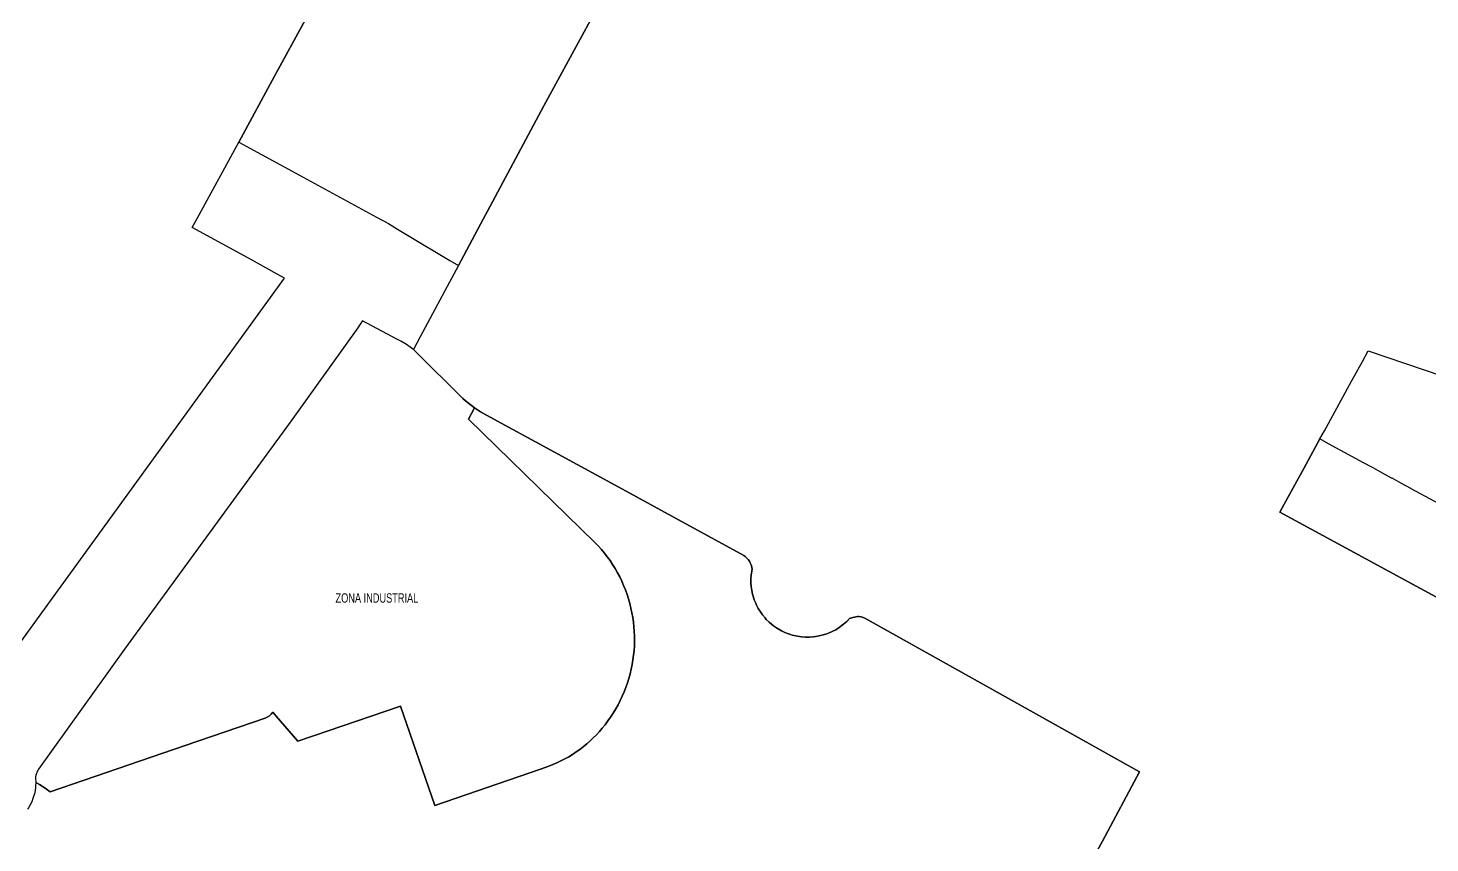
# Model space of a CAD drawing. Header units: millimetres. Extents: x 247112 to 276794, y 7363827 to 7397094.
# Drawn here: x 263044 to 264609, y 7368991 to 7369901 of the extents above; entities that cross this region are included whole.
import ezdxf
from ezdxf.enums import TextEntityAlignment as Align

# ---------------------------------------------------------------- set-up
doc = ezdxf.new("R2010")
doc.units = ezdxf.units.MM
doc.layers.add('BAIRRO', color=3, linetype='Continuous')
doc.styles.add('GEOMAIS', font='', dxfattribs={"width": 0.7, "height": 0.2})
doc.styles.get('GEOMAIS').set_extended_font_data('Arial')

msp = doc.modelspace()

# ---------------------------------------------------------------- linework, layer by layer
at = {"layer": 'BAIRRO'}
for points in [[(263353.84998, 7369910.67162), (263319.53724, 7369847.59689), (263279.39193, 7369773.80052), (263351.38047, 7369734.60039), (263433.37692, 7369689.95062), (263446.607, 7369682.7464), (263456.7571, 7369676.65808), (263467.83664, 7369670.01225), (263515.22509, 7369641.58726), (263524.64845, 7369635.93485), (263552.30099, 7369687.66642), (263557.18907, 7369696.8109), (263599.95391, 7369776.81413), (263620.07022, 7369814.44715), (263664.95064, 7369897.01345), (263701.35561, 7369963.98749)], [(263701.35561, 7369963.98749), (263664.95064, 7369897.01345), (263620.07022, 7369814.44715), (263599.95391, 7369776.81413), (263557.18907, 7369696.8109), (263552.30099, 7369687.66642), (263524.64845, 7369635.93485), (263512.17487, 7369612.59963), (263482.03438, 7369556.21368), (263474.43417, 7369541.99541), (263478.059, 7369538.79145), (263479.79784, 7369537.1095), (263526.55148, 7369490.51022), (263529.62583, 7369487.61161), (263532.78866, 7369484.8098), (263536.03691, 7369482.10748), (263539.36745, 7369479.50727), (263542.77708, 7369477.01167), (263546.02306, 7369474.78213), (263549.33217, 7369472.6474), (263552.70163, 7369470.60927), (263556.12863, 7369468.66944), (263585.40624, 7369452.65165), (263703.81001, 7369388.45219), (263762.8886, 7369356.07094), (263843.34487, 7369311.97249), (263844.9247, 7369310.88931), (263846.84453, 7369309.20622), (263848.1251, 7369307.78169), (263849.59493, 7369305.69408), (263850.50432, 7369304.00821), (263851.44162, 7369301.63333), (263851.78735, 7369300.40371), (263852.56094, 7369296.75878), (263851.8396, 7369292.49964), (263851.58852, 7369290.35408), (263851.30702, 7369286.04347), (263851.32067, 7369281.72371), (263851.62942, 7369277.41497), (263852.23182, 7369273.13739), (263853.12506, 7369268.91097), (263853.67949, 7369266.82312), (263855.00074, 7369262.71035), (263856.59989, 7369258.69746), (263857.50138, 7369256.73435), (263859.50297, 7369252.90627), (263861.76141, 7369249.22388), (263864.26615, 7369245.70439), (263867.0055, 7369242.36425), (263868.45918, 7369240.76635), (263871.48952, 7369237.75812), (263874.71609, 7369234.96141), (263876.39839, 7369233.64641), (263879.89143, 7369231.19059), (263883.54234, 7369228.97627), (263885.42182, 7369227.96288), (263889.27808, 7369226.12942), (263893.24935, 7369224.56056), (263895.27247, 7369223.87765), (263897.31751, 7369223.26348), (263901.46398, 7369222.24409), (263905.66982, 7369221.50704), (263907.78902, 7369221.24551), (263912.23818, 7369220.93088), (263914.46832, 7369220.89152), (263916.6606, 7369220.92956), (263921.03462, 7369221.2336), (263923.21108, 7369221.49923), (263927.52982, 7369222.25614), (263931.78569, 7369223.31069), (263935.95818, 7369224.65783), (263938.00686, 7369225.43914), (263942.01678, 7369227.21255), (263945.89408, 7369229.25975), (263949.62008, 7369231.57089), (263953.17685, 7369234.13483), (263956.54726, 7369236.93925), (263958.15748, 7369238.42746), (263961.21824, 7369241.56691), (263965.05308, 7369242.91446), (263966.72318, 7369243.40786), (263968.43463, 7369243.72981), (263970.16986, 7369243.87699), (263971.91108, 7369243.8479), (263974.21117, 7369243.5357), (263976.44825, 7369242.91656), (263978.58156, 7369242.00177), (264116.81879, 7369164.59089), (264272.51953, 7369077.39457), (264285.13133, 7369070.33164), (264243.62469, 7368993.08792), (264237.72941, 7368982.11682)], [(262965.60705, 7369118.64427), (263078.07895, 7369273.63606), (263228.55822, 7369481.09015), (263330.60069, 7369621.76817), (263318.85731, 7369628.26383), (263294.33267, 7369641.82923), (263227.41563, 7369678.25608), (263235.22323, 7369692.60826), (263279.39193, 7369773.80052), (263319.53724, 7369847.59689), (263353.84998, 7369910.67162)], [(262965.60705, 7369118.64427), (263078.07895, 7369273.63606), (263228.55822, 7369481.09015), (263330.60069, 7369621.76817), (263318.85731, 7369628.26383), (263294.33267, 7369641.82923), (263227.41563, 7369678.25608), (263235.22323, 7369692.60826), (263279.39193, 7369773.80052), (263319.53724, 7369847.59689), (263353.84998, 7369910.67162)], [(263353.84998, 7369910.67162), (263319.53724, 7369847.59689), (263279.39193, 7369773.80052), (263351.38047, 7369734.60039), (263433.37692, 7369689.95062), (263446.607, 7369682.7464), (263456.7571, 7369676.65808), (263467.83664, 7369670.01225), (263515.22509, 7369641.58726), (263524.64845, 7369635.93485), (263512.17487, 7369612.59963), (263482.03438, 7369556.21368), (263474.43417, 7369541.99541), (263470.74631, 7369544.88653), (263466.89702, 7369547.55894), (263464.91585, 7369548.81029), (263460.44602, 7369551.35182), (263455.82354, 7369553.60382), (263417.6953, 7369574.2332), (263415.16424, 7369570.34089), (263412.5349, 7369566.51429), (263337.98143, 7369462.6674), (263152.02218, 7369207.5214), (263056.03127, 7369073.51654), (263055.02138, 7369071.94231), (263054.17776, 7369070.27307), (263053.50924, 7369068.52632), (263053.02282, 7369066.72037), (263052.72362, 7369064.87414), (263052.62978, 7369063.6305), (263052.74858, 7369058.70532), (263052.63675, 7369055.01431), (263052.48548, 7369053.17389), (263051.99314, 7369049.51415), (263051.24981, 7369045.89704), (263050.78508, 7369044.10984), (263049.67225, 7369040.58881), (263048.28578, 7369037.07538), (263046.65514, 7369033.6684), (263044.78845, 7369030.38481), (263043.76944, 7369028.79441)], [(264624.65142, 7369261.14334), (264441.67216, 7369360.46201), (264446.49816, 7369369.26329), (264468.50682, 7369409.40096), (264486.49544, 7369442.20722), (264488.96687, 7369446.71442), (264491.55357, 7369451.43184), (264521.8666, 7369506.71437), (264533.9195, 7369528.69552), (264533.9195, 7369528.69552), (264540.38579, 7369540.48823), (264623.64933, 7369512.32512)], [(264237.72941, 7368982.11682), (264243.62469, 7368993.08792), (264285.13133, 7369070.33164), (264272.51953, 7369077.39457), (264116.81879, 7369164.59089), (263978.58156, 7369242.00177), (263976.44825, 7369242.91656), (263974.21117, 7369243.5357), (263971.91108, 7369243.8479), (263970.16986, 7369243.87699), (263968.43463, 7369243.72981), (263966.72318, 7369243.40786), (263965.05308, 7369242.91446), (263961.21824, 7369241.56691), (263958.15748, 7369238.42746), (263956.54726, 7369236.93925), (263953.17685, 7369234.13483), (263949.62008, 7369231.57089), (263945.89408, 7369229.25975), (263942.01678, 7369227.21255), (263938.00686, 7369225.43914), (263935.95818, 7369224.65783), (263931.78569, 7369223.31069), (263927.52982, 7369222.25614), (263923.21108, 7369221.49923), (263921.03462, 7369221.2336), (263916.6606, 7369220.92956), (263914.46832, 7369220.89152), (263912.23818, 7369220.93088), (263907.78902, 7369221.24551), (263905.66982, 7369221.50704), (263901.46398, 7369222.24409), (263897.31751, 7369223.26348), (263895.27247, 7369223.87765), (263893.24935, 7369224.56056), (263889.27808, 7369226.12942), (263885.42182, 7369227.96288), (263883.54234, 7369228.97627), (263879.89143, 7369231.19059), (263876.39839, 7369233.64641), (263874.71609, 7369234.96141), (263871.48952, 7369237.75812), (263868.45918, 7369240.76635), (263867.0055, 7369242.36425), (263864.26615, 7369245.70439), (263861.76141, 7369249.22388), (263859.50297, 7369252.90627), (263857.50138, 7369256.73435), (263856.59989, 7369258.69746), (263855.00074, 7369262.71035), (263853.67949, 7369266.82312), (263853.12506, 7369268.91097), (263852.23182, 7369273.13739), (263851.62942, 7369277.41497), (263851.32067, 7369281.72371), (263851.30702, 7369286.04347), (263851.58852, 7369290.35408), (263851.8396, 7369292.49964), (263852.56094, 7369296.75878), (263851.78735, 7369300.40371), (263851.44162, 7369301.63333), (263850.50432, 7369304.00821), (263849.59493, 7369305.69408), (263848.1251, 7369307.78169), (263846.84453, 7369309.20622), (263844.9247, 7369310.88931), (263843.34487, 7369311.97249), (263762.8886, 7369356.07094), (263703.81001, 7369388.45219), (263585.40624, 7369452.65165), (263556.12863, 7369468.66944), (263552.70163, 7369470.60927), (263549.33217, 7369472.6474), (263546.02306, 7369474.78213), (263542.77708, 7369477.01167), (263535.79355, 7369464.23567), (263677.16266, 7369326.75835), (263680.79488, 7369322.9108), (263684.29361, 7369318.94148), (263687.65477, 7369314.855), (263690.87445, 7369310.65615), (263693.94888, 7369306.34981), (263696.87449, 7369301.94101), (263699.64785, 7369297.43489), (263702.26574, 7369292.8367), (263704.7251, 7369288.15181), (263707.02307, 7369283.38568), (263709.15696, 7369278.54386), (263711.12429, 7369273.63201), (263712.92277, 7369268.65585), (263714.55028, 7369263.62118), (263716.00495, 7369258.53388), (263717.28507, 7369253.39988), (263718.38914, 7369248.22516), (263719.31588, 7369243.01577), (263720.06422, 7369237.77776), (263720.63327, 7369232.51726), (263721.02238, 7369227.2404), (263721.23108, 7369221.95333), (263721.25915, 7369216.66222), (263721.10653, 7369211.37323), (263720.77342, 7369206.09254), (263720.2602, 7369200.8263), (263719.56747, 7369195.58065), (263718.69603, 7369190.36172), (263717.64691, 7369185.17558), (263716.41242, 7369179.99357), (263715.00053, 7369174.85705), (263713.4129, 7369169.77211), (263711.65142, 7369164.74474), (263709.71816, 7369159.7809), (263707.61541, 7369154.88645), (263705.34566, 7369150.06717), (263702.91158, 7369145.32877), (263700.31606, 7369140.67683), (263697.56216, 7369136.11687), (263694.65314, 7369131.65427), (263691.59243, 7369127.2943), (263688.38366, 7369123.04212), (263685.27695, 7369119.20518), (263682.04176, 7369115.47593), (263678.68184, 7369111.85865), (263675.20105, 7369108.35752), (263671.60341, 7369104.97658), (263667.89306, 7369101.71973), (263664.07428, 7369098.59072), (263660.15148, 7369095.59315), (263656.12917, 7369092.73049), (263652.012, 7369090.00603), (263647.8047, 7369087.42291), (263643.51214, 7369084.98412), (263639.13926, 7369082.69246), (263634.6911, 7369080.55058), (263630.17279, 7369078.56094), (263625.58954, 7369076.72584), (263616.33852, 7369073.46946), (263498.24472, 7369033.03112), (263460.17756, 7369143.96523), (263379.31732, 7369116.40317), (263345.3436, 7369104.82287), (263321.10257, 7369132.78812), (263317.48901, 7369136.95685), (263315.68732, 7369134.9208), (263313.62431, 7369133.15006), (263311.33867, 7369131.67785), (263308.87329, 7369130.53179), (263219.64295, 7369099.963), (263068.81935, 7369048.29904), (263064.91161, 7369051.06703), (263060.92852, 7369053.72542), (263056.87313, 7369056.27217), (263052.74858, 7369058.70532), (263052.63675, 7369055.01431), (263052.48548, 7369053.17389), (263051.99314, 7369049.51415), (263051.24981, 7369045.89704), (263050.78508, 7369044.10984), (263049.67225, 7369040.58881), (263048.28578, 7369037.07538), (263046.65514, 7369033.6684), (263044.78845, 7369030.38481), (263043.76944, 7369028.79441)], [(264619.66158, 7369369.61903), (264609.12524, 7369375.36233), (264604.20261, 7369378.04563), (264598.67671, 7369381.05778), (264588.39811, 7369386.66059), (264588.14037, 7369386.80108), (264577.60403, 7369392.54439), (264567.06769, 7369398.28769), (264566.4474, 7369398.62581), (264556.35575, 7369404.12672), (264545.81941, 7369409.87002), (264544.49669, 7369410.59103), (264535.28307, 7369415.61333), (264522.17387, 7369422.75909), (264496.1446, 7369436.94751), (264486.49544, 7369442.20722), (264468.50682, 7369409.40096), (264446.49816, 7369369.26329), (264441.67216, 7369360.46201), (264624.65142, 7369261.14334)]]:
    msp.add_lwpolyline(points, dxfattribs=at)
msp.add_lwpolyline([(263532.78866, 7369484.8098), (263529.62583, 7369487.61161), (263526.55148, 7369490.51022), (263479.79784, 7369537.1095), (263478.059, 7369538.79145), (263474.43417, 7369541.99541), (263470.74631, 7369544.88653), (263466.89702, 7369547.55894), (263464.91585, 7369548.81029), (263460.44602, 7369551.35182), (263455.82354, 7369553.60382), (263417.6953, 7369574.2332), (263415.16424, 7369570.34089), (263412.5349, 7369566.51429), (263337.98143, 7369462.6674), (263152.02218, 7369207.5214), (263056.03127, 7369073.51654), (263055.02138, 7369071.94231), (263054.17776, 7369070.27307), (263053.50924, 7369068.52632), (263053.02282, 7369066.72037), (263052.72362, 7369064.87414), (263052.62978, 7369063.6305), (263052.74858, 7369058.70532), (263056.87313, 7369056.27217), (263060.92852, 7369053.72542), (263064.91161, 7369051.06703), (263068.81935, 7369048.29904), (263219.64295, 7369099.963), (263308.87329, 7369130.53179), (263311.33867, 7369131.67785), (263313.62431, 7369133.15006), (263315.68732, 7369134.9208), (263317.48901, 7369136.95685), (263321.10257, 7369132.78812), (263345.3436, 7369104.82287), (263379.31732, 7369116.40317), (263460.17756, 7369143.96523), (263498.24472, 7369033.03112), (263616.33852, 7369073.46946), (263625.58954, 7369076.72584), (263630.17279, 7369078.56094), (263634.6911, 7369080.55058), (263639.13926, 7369082.69246), (263643.51214, 7369084.98412), (263647.8047, 7369087.42291), (263652.012, 7369090.00603), (263656.12917, 7369092.73049), (263660.15148, 7369095.59315), (263664.07428, 7369098.59072), (263667.89306, 7369101.71973), (263671.60341, 7369104.97658), (263675.20105, 7369108.35752), (263678.68184, 7369111.85865), (263682.04176, 7369115.47593), (263685.27695, 7369119.20518), (263688.38366, 7369123.04212), (263691.59243, 7369127.2943), (263694.65314, 7369131.65427), (263697.56216, 7369136.11687), (263700.31606, 7369140.67683), (263702.91158, 7369145.32877), (263705.34566, 7369150.06717), (263707.61541, 7369154.88645), (263709.71816, 7369159.7809), (263711.65142, 7369164.74474), (263713.4129, 7369169.77211), (263715.00053, 7369174.85705), (263716.41242, 7369179.99357), (263717.64691, 7369185.17558), (263718.69603, 7369190.36172), (263719.56747, 7369195.58065), (263720.2602, 7369200.8263), (263720.77342, 7369206.09254), (263721.10653, 7369211.37323), (263721.25915, 7369216.66222), (263721.23108, 7369221.95333), (263721.02238, 7369227.2404), (263720.63327, 7369232.51726), (263720.06422, 7369237.77776), (263719.31588, 7369243.01577), (263718.38914, 7369248.22516), (263717.28507, 7369253.39988), (263716.00495, 7369258.53388), (263714.55028, 7369263.62118), (263712.92277, 7369268.65585), (263711.12429, 7369273.63201), (263709.15696, 7369278.54386), (263707.02307, 7369283.38568), (263704.7251, 7369288.15181), (263702.26574, 7369292.8367), (263699.64785, 7369297.43489), (263696.87449, 7369301.94101), (263693.94888, 7369306.34981), (263690.87445, 7369310.65615), (263687.65477, 7369314.855), (263684.29361, 7369318.94148), (263680.79488, 7369322.9108), (263677.16266, 7369326.75835), (263535.79355, 7369464.23567), (263542.77708, 7369477.01167), (263539.36745, 7369479.50727), (263536.03691, 7369482.10748), (263532.78866, 7369484.8098)], close=True, dxfattribs=at)

# ---------------------------------------------------------------- texts
at = {"layer": 'BAIRRO', "style": 'GEOMAIS', "width": 0.7}
msp.add_text('ZONA INDUSTRIAL', height=10.5, dxfattribs=at).set_placement((263433.71829, 7369264.65496), align=Align.MIDDLE)

doc.saveas('drawing.dxf')
